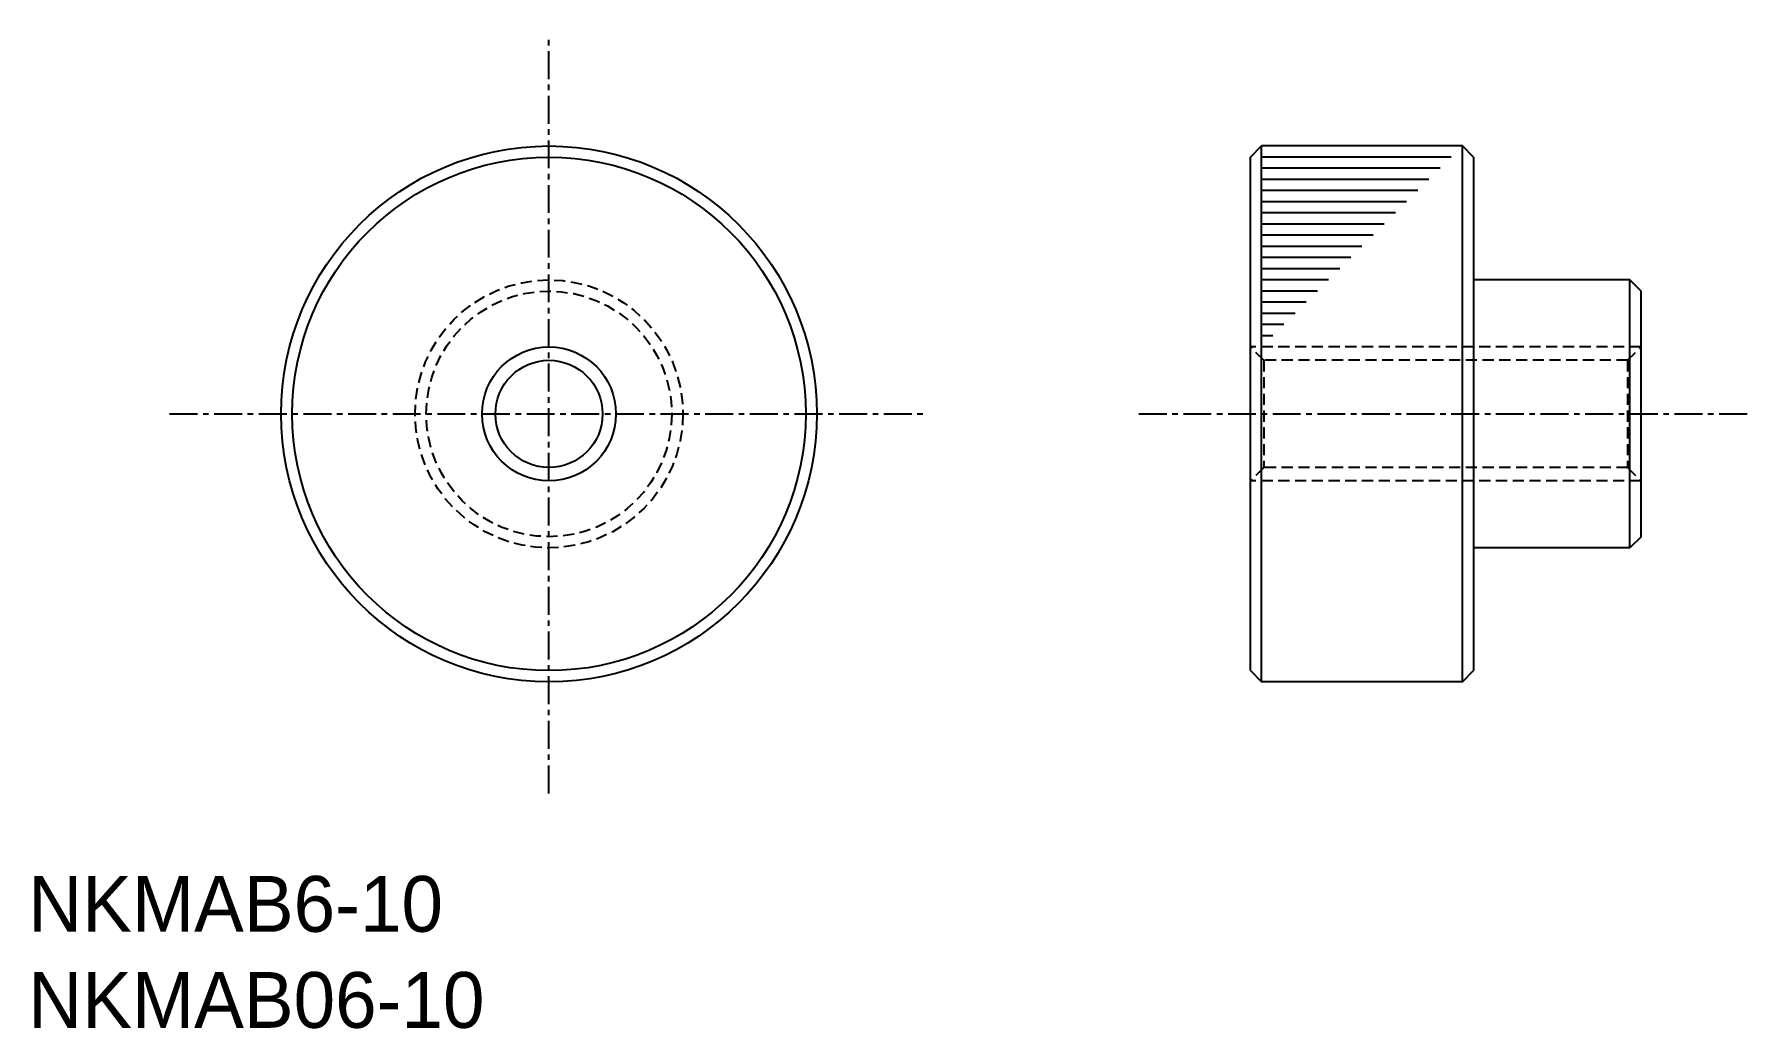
# Model space of a CAD drawing. Extents: x 0.3 to 77.2, y 0 to 44.5.
import ezdxf

# ---------------------------------------------------------------- set-up
doc = ezdxf.new("R2010")
doc.units = 0
doc.linetypes.add('CENTER', pattern=[2, 1.25, -0.25, 0.25, -0.25])
doc.linetypes.add('DASHED', pattern=[0.75, 0.5, -0.25])
doc.layers.get('0').update_dxf_attribs({"linetype": 'CONTINUOUS'})
doc.layers.add('CENTER', color=1, linetype='CENTER')

msp = doc.modelspace()

# ---------------------------------------------------------------- linework, layer by layer
at = {"color": 7, "linetype": 'CONTINUOUS'}
for p, q in [((54.75, 39), (55.25, 39.5)), ((55.25, 15.5), (55.25, 39.5)), ((64.25, 39.5), (55.25, 39.5)), ((64.25, 15.5), (64.25, 39.5)), ((64.75, 39), (64.25, 39.5)), ((54.75, 16), (54.75, 39)), ((63.75, 39), (55.25, 39)), ((63.25, 38.5), (55.25, 38.5)), ((64.75, 39), (64.75, 16)), ((62.75, 38), (55.25, 38)), ((62.25, 37.5), (55.25, 37.5)), ((61.75, 37), (55.25, 37)), ((61.25, 36.5), (55.25, 36.5)), ((60.75, 36), (55.25, 36)), ((60.25, 35.5), (55.25, 35.5)), ((59.75, 35), (55.25, 35)), ((59.25, 34.5), (55.25, 34.5)), ((58.75, 34), (55.25, 34)), ((58.25, 33.5), (55.25, 33.5)), ((71.75, 33.5), (64.75, 33.5)), ((71.75, 21.5), (71.75, 33.5)), ((72.25, 33), (71.75, 33.5)), ((57.75, 33), (55.25, 33)), ((57.25, 32.5), (55.25, 32.5)), ((72.25, 22), (72.25, 33)), ((56.75, 32), (55.25, 32)), ((56.25, 32), (55.25, 32)), ((56.25, 31.5), (55.25, 31.5)), ((55.75, 31), (55.25, 31)), ((72.25, 22), (71.75, 21.5)), ((71.75, 21.5), (64.75, 21.5)), ((54.75, 16), (55.25, 15.5)), ((64.25, 15.5), (55.25, 15.5)), ((64.25, 15.5), (64.75, 16))]:
    msp.add_line(p, q, dxfattribs=at)
at = {"color": 3, "linetype": 'DASHED'}
for p, q in [((72.25, 30.5), (54.75, 30.5)), ((55.35, 29.9), (54.75, 30.5)), ((71.65, 29.9), (72.25, 30.5)), ((55.35, 29.9), (55.35, 25.1)), ((71.65, 29.9), (55.35, 29.9)), ((71.65, 29.9), (71.65, 25.1)), ((55.35, 25.1), (54.75, 24.5)), ((71.65, 25.1), (55.35, 25.1)), ((71.65, 25.1), (72.25, 24.5)), ((72.25, 24.5), (54.75, 24.5))]:
    msp.add_line(p, q, dxfattribs=at)
at = {"color": 7, "linetype": 'CONTINUOUS'}
for radius in [12, 11.5, 2.4]:
    msp.add_circle((23.329, 27.5), radius, dxfattribs=at)
at = {"color": 3, "linetype": 'DASHED'}
for radius in [6, 5.5]:
    msp.add_circle((23.329, 27.5), radius, dxfattribs=at)
at = {"color": 3, "linetype": 'CONTINUOUS'}
msp.add_circle((23.329, 27.5), 3, dxfattribs=at)
at = {"layer": 'CENTER', "color": 1, "linetype": 'CENTER'}
for p, q in [((23.329, 10.5), (23.329, 44.5)), ((6.329, 27.5), (40.329, 27.5)), ((49.75, 27.5), (77.25, 27.5))]:
    msp.add_line(p, q, dxfattribs=at)

# ---------------------------------------------------------------- texts
at = {"color": 7, "linetype": 'CONTINUOUS'}
for s, p in [('NKMAB6-10', (0, 4.302)), ('NKMAB06-10', (0, 0))]:
    msp.add_text(s, height=2.5, dxfattribs=at).set_placement(p)

doc.saveas('drawing.dxf')
